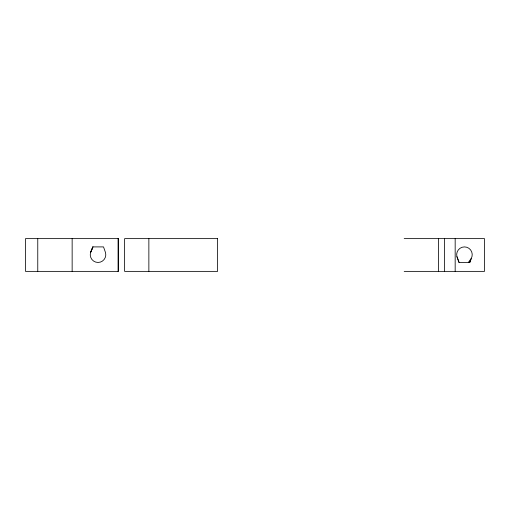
<?xml version="1.0" encoding="UTF-8"?>
<svg xmlns="http://www.w3.org/2000/svg" width="510" height="510" viewBox="0 0 510 510"><rect width="100%" height="100%" fill="white"/><g stroke="black" fill="none" stroke-linecap="round" stroke-linejoin="round"><path stroke-width="0.76" d="M469.57 262.459L471.183 258.57A7.777 7.777 0 0 0 464.444 246.904A7.777 7.777 0 0 0 457.712 258.57L459.127 262.459M468.333 262.459L471.183 258.57L469.946 262.459L458.949 262.459L456.934 256.696M404.188 238.629L484.5 238.629L484.5 271.371L404.188 271.371M455.169 238.629L455.169 271.371M444.395 238.629L444.395 271.371M438.568 238.629L438.568 271.371M148.863 238.629L148.863 271.371M118.078 238.629L118.078 271.371M72.146 238.629L72.146 271.371M37.765 238.629L37.765 271.371M92.903 246.904L90.512 252.667A7.777 7.777 0 0 0 98.028 262.459A7.777 7.777 0 0 0 105.538 252.667L103.524 246.904L92.903 246.904L90.512 252.667L92.909 246.904M118.486 238.629L25.5 238.629L25.5 271.371L118.486 271.371L118.486 238.629M217.617 238.629L124.625 238.629L124.625 271.371L217.617 271.371L217.617 238.629"/></g></svg>
